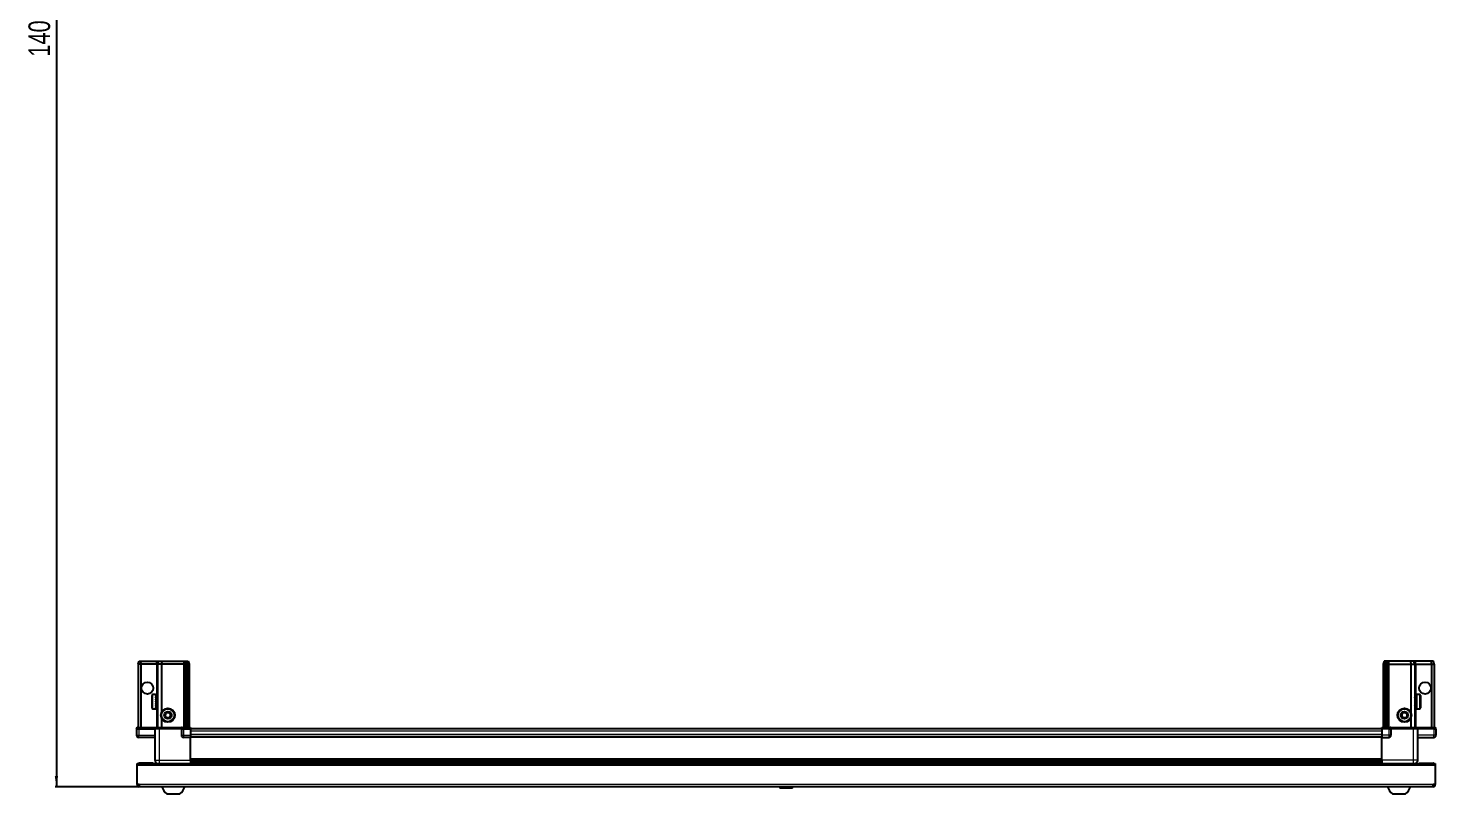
# Model space of a CAD drawing. Header units: millimetres. Extents: x 1315 to 5651, y -723 to 1625.
# Drawn here: x 1371 to 2671, y -723 to -16 of the extents above; entities that cross this region are included whole.
import ezdxf

# ---------------------------------------------------------------- set-up
doc = ezdxf.new("R2010")
doc.units = ezdxf.units.MM
doc.layers.add('FORMAT', color=7, linetype='Continuous')
doc.styles.add('SLDTEXTSTYLE0', font='TXT', dxfattribs={"width": 0.75})
doc.dimstyles.new('SLDDIMSTYLE0', dxfattribs={"dimtxt": 20, "dimasz": 10, "dimexe": 0, "dimexo": 0.0625, "dimgap": 5, "dimtad": 2, "dimdec": 1, "dimrnd": 1e-09, "dimzin": 12, "dimdsep": 46, "dimtxsty": 'SLDTEXTSTYLE0', "dimsah": 1, "dimcen": 0.09, "dimadec": 0, "dimazin": 3, "dimtfac": 1, "dimtofl": 0, "dimtmove": 0, "dimatfit": 3, "dimfxl": 0, "dimfrac": 2, "dimtolj": 1, "dimtzin": 12, "dimarcsym": 0})

# ---------------------------------------------------------------- blocks, each defined once
blk = doc.blocks.new('_D_9')
at = {"layer": 'FORMAT'}
for p, q in [((2065, 690.8), (1395.8, 690.8)), ((1396.8, 690.8), (1396.8, -716.2)), ((1473.4, -716.2), (1395.8, -716.2))]:
    blk.add_line(p, q, dxfattribs=at)
for points in [[(1396.8, 690.8), (1395.3, 680.8), (1398.4, 680.8)], [(1396.8, -716.2), (1398.4, -706.2), (1395.3, -706.2)]]:
    blk.add_solid(points, dxfattribs=at)
at = {"layer": 'FORMAT', "insert": (1371, -42.2), "char_height": 20, "attachment_point": 1, "rotation": 90, "style": 'SLDTEXTSTYLE0'}
blk.add_mtext('1407', dxfattribs=at)

msp = doc.modelspace()

# ---------------------------------------------------------------- linework, layer by layer
at = {"color": 7, "linetype": 'Continuous', "lineweight": 25}
for p, q in [((1472.32, -603.15), (1473.12, -600.15)), ((1472.32, -603.15), (1472.32, -661.45)), ((1474.82, -603.15), (1472.32, -603.15)), ((1473.12, -600.15), (1474.97, -600.15)), ((1474.82, -603.15), (1474.97, -600.15)), ((1489.32, -603.15), (1474.82, -603.15)), ((1474.82, -603.15), (1474.82, -661.45)), ((1474.97, -600.15), (1489.32, -600.15)), ((1489.32, -600.15), (1491.12, -600.15)), ((1490.32, -603.15), (1489.32, -603.15)), ((1490.32, -603.15), (1491.12, -600.15)), ((1493.82, -603.15), (1490.32, -603.15)), ((1490.32, -603.15), (1490.32, -661.45)), ((1491.12, -600.15), (1494.15, -600.15)), ((1494.15, -600.15), (1493.82, -603.15)), ((1493.82, -603.15), (1493.82, -647.65)), ((1514.32, -603.15), (1493.82, -603.15)), ((1494.15, -600.15), (1514.32, -600.15)), ((1514.32, -600.15), (1516.12, -600.15)), ((1515.32, -603.15), (1514.32, -603.15)), ((1516.12, -600.15), (1515.32, -603.15)), ((1515.32, -603.15), (1515.32, -661.45)), ((1516.32, -603.15), (1515.32, -603.15)), ((1516.12, -600.15), (1516.86, -600.15)), ((1516.86, -600.15), (1516.32, -603.15)), ((1516.32, -603.15), (1516.32, -661.45)), ((1517.82, -603.15), (1516.32, -603.15)), ((1516.86, -600.15), (1517.36, -600.15)), ((1517.36, -600.15), (1518.52, -600.15)), ((1517.36, -600.15), (1517.82, -603.15)), ((1517.82, -603.15), (1517.82, -661.45)), ((1519.32, -603.15), (1517.82, -603.15)), ((1518.52, -600.15), (1519.32, -603.15)), ((1519.32, -603.15), (1519.32, -661.45)), ((2623.12, -600.15), (2622.32, -603.15)), ((2622.32, -603.15), (2623.82, -603.15)), ((2622.32, -603.15), (2622.32, -661.45)), ((2624.28, -600.15), (2623.12, -600.15)), ((2624.28, -600.15), (2623.82, -603.15)), ((2623.82, -603.15), (2625.32, -603.15)), ((2623.82, -603.15), (2623.82, -661.45)), ((2624.78, -600.15), (2624.28, -600.15)), ((2624.78, -600.15), (2625.32, -603.15)), ((2625.52, -600.15), (2624.78, -600.15)), ((2625.32, -603.15), (2626.32, -603.15)), ((2625.32, -603.15), (2625.32, -661.45)), ((2625.52, -600.15), (2626.32, -603.15)), ((2627.32, -600.15), (2625.52, -600.15)), ((2626.32, -603.15), (2626.32, -661.45)), ((2626.32, -603.15), (2627.32, -603.15)), ((2647.49, -600.15), (2627.32, -600.15)), ((2627.32, -603.15), (2647.82, -603.15)), ((2647.49, -600.15), (2647.82, -603.15)), ((2650.52, -600.15), (2647.49, -600.15)), ((2647.82, -603.15), (2647.82, -647.65)), ((2647.82, -603.15), (2651.32, -603.15)), ((2651.32, -603.15), (2650.52, -600.15)), ((2652.32, -600.15), (2650.52, -600.15)), ((2651.32, -603.15), (2651.32, -661.45)), ((2651.32, -603.15), (2652.32, -603.15)), ((2666.67, -600.15), (2652.32, -600.15)), ((2652.32, -603.15), (2666.82, -603.15)), ((2666.82, -603.15), (2666.67, -600.15)), ((2668.52, -600.15), (2666.67, -600.15)), ((2666.82, -603.15), (2669.32, -603.15)), ((2666.82, -603.15), (2666.82, -661.45)), ((2669.32, -603.15), (2668.52, -600.15)), ((2669.32, -603.15), (2669.32, -661.45)), ((1485.12, -643.35), (1485.12, -631.95)), ((1488.32, -631.15), (1485.92, -631.15)), ((1488.32, -631.15), (1488.32, -631.16)), ((1488.32, -631.16), (1488.82, -631.16)), ((1488.32, -631.35), (1488.82, -631.35)), ((1488.32, -631.35), (1488.32, -631.56)), ((1488.32, -631.56), (1488.82, -631.56)), ((1488.32, -632.14), (1488.82, -632.14)), ((1488.32, -632.14), (1488.32, -632.57)), ((1488.32, -632.57), (1488.82, -632.57)), ((1488.32, -633.47), (1488.82, -633.47)), ((1488.32, -633.47), (1488.32, -634.07)), ((1488.32, -634.07), (1488.82, -634.07)), ((1488.32, -635.22), (1488.82, -635.22)), ((1488.32, -635.22), (1488.32, -635.92)), ((1488.32, -635.92), (1488.82, -635.92)), ((1488.82, -631.35), (1488.82, -631.16)), ((1488.82, -631.56), (1488.82, -631.35)), ((1488.82, -632.14), (1488.82, -631.56)), ((1488.82, -632.57), (1488.82, -632.14)), ((1488.82, -633.47), (1488.82, -632.57)), ((1488.92, -633.25), (1488.82, -633.25)), ((1488.82, -634.07), (1488.82, -633.47)), ((1488.82, -635.22), (1488.82, -634.07)), ((1488.82, -635.92), (1488.82, -635.22)), ((1488.82, -637.2), (1488.82, -635.92)), ((1488.92, -642.05), (1488.92, -633.25)), ((1489.8, -634.34), (1489.32, -633.65)), ((1489.32, -641.65), (1489.32, -633.65)), ((1490.29, -633.65), (1489.8, -634.34)), ((1489.8, -640.96), (1489.8, -634.34)), ((1490.32, -633.65), (1490.29, -633.65)), ((1490.29, -641.65), (1490.29, -633.65)), ((2651.35, -633.65), (2651.32, -633.65)), ((2651.84, -634.34), (2651.35, -633.65)), ((2651.35, -633.65), (2651.35, -641.65)), ((2652.32, -633.65), (2651.84, -634.34)), ((2651.84, -634.34), (2651.84, -640.96)), ((2652.32, -633.65), (2652.32, -641.65)), ((2652.82, -633.25), (2652.72, -633.25)), ((2652.72, -633.25), (2652.72, -642.05)), ((2655.72, -631.15), (2652.82, -631.15)), ((2653.32, -631.15), (2652.82, -631.15)), ((2652.82, -631.15), (2652.82, -631.2)), ((2652.82, -631.2), (2652.82, -631.49)), ((2653.32, -631.2), (2652.82, -631.2)), ((2653.32, -631.49), (2652.82, -631.49)), ((2652.82, -631.49), (2652.82, -631.76)), ((2653.32, -631.76), (2652.82, -631.76)), ((2652.82, -631.76), (2652.82, -632.42)), ((2653.32, -632.42), (2652.82, -632.42)), ((2652.82, -632.42), (2652.82, -632.89)), ((2652.82, -632.89), (2652.82, -633.87)), ((2653.32, -632.89), (2652.82, -632.89)), ((2653.32, -633.87), (2652.82, -633.87)), ((2652.82, -633.87), (2652.82, -634.5)), ((2652.82, -634.5), (2652.82, -635.69)), ((2653.32, -634.5), (2652.82, -634.5)), ((2653.32, -635.69), (2652.82, -635.69)), ((2652.82, -635.69), (2652.82, -636.32)), ((2653.32, -636.32), (2652.82, -636.32)), ((2652.82, -636.41), (2652.82, -637.7)), ((2653.32, -636.41), (2652.82, -636.41)), ((2653.32, -631.2), (2653.32, -631.15)), ((2653.32, -631.76), (2653.32, -631.49)), ((2653.32, -632.89), (2653.32, -632.42)), ((2653.32, -634.5), (2653.32, -633.87)), ((2653.32, -636.41), (2653.32, -635.69)), ((2656.52, -631.95), (2656.52, -643.35)), ((1485.92, -644.15), (1488.32, -644.15)), ((1488.32, -637.2), (1488.82, -637.2)), ((1488.32, -637.2), (1488.32, -637.94)), ((1488.32, -637.35), (1488.82, -637.35)), ((1488.32, -637.85), (1488.82, -637.85)), ((1488.32, -637.94), (1488.82, -637.94)), ((1488.32, -639.23), (1488.82, -639.23)), ((1488.32, -639.23), (1488.32, -639.93)), ((1488.32, -639.93), (1488.82, -639.93)), ((1488.32, -641.1), (1488.82, -641.1)), ((1488.32, -641.1), (1488.32, -641.7)), ((1488.32, -641.7), (1488.82, -641.7)), ((1488.32, -642.63), (1488.82, -642.63)), ((1488.32, -642.63), (1488.32, -643.07)), ((1488.32, -643.07), (1488.82, -643.07)), ((1488.32, -643.68), (1488.82, -643.68)), ((1488.32, -643.68), (1488.32, -643.92)), ((1488.32, -643.92), (1488.82, -643.92)), ((1488.32, -644.14), (1488.82, -644.14)), ((1488.32, -644.14), (1488.32, -644.15)), ((1488.32, -644.15), (1488.82, -644.15)), ((1488.82, -637.35), (1488.82, -637.2)), ((1488.82, -637.94), (1488.82, -637.85)), ((1488.82, -639.23), (1488.82, -637.94)), ((1488.82, -639.93), (1488.82, -639.23)), ((1488.82, -641.1), (1488.82, -639.93)), ((1488.82, -641.7), (1488.82, -641.1)), ((1488.82, -642.63), (1488.82, -641.7)), ((1488.82, -642.05), (1488.92, -642.05)), ((1488.82, -643.07), (1488.82, -642.63)), ((1488.82, -643.68), (1488.82, -643.07)), ((1488.82, -643.92), (1488.82, -643.68)), ((1488.82, -644.14), (1488.82, -643.92)), ((1488.82, -644.15), (1488.82, -644.14)), ((1489.32, -641.65), (1489.8, -640.96)), ((1489.8, -640.96), (1490.29, -641.65)), ((1490.29, -641.65), (1490.32, -641.65)), ((2651.32, -641.65), (2651.35, -641.65)), ((2651.35, -641.65), (2651.84, -640.96)), ((2651.84, -640.96), (2652.32, -641.65)), ((2652.72, -642.05), (2652.82, -642.05)), ((2653.32, -637.7), (2652.82, -637.7)), ((2653.32, -638.18), (2652.82, -638.18)), ((2652.82, -638.18), (2652.82, -638.44)), ((2652.82, -638.44), (2652.82, -639.71)), ((2653.32, -638.44), (2652.82, -638.44)), ((2653.32, -639.71), (2652.82, -639.71)), ((2652.82, -639.71), (2652.82, -640.39)), ((2652.82, -640.39), (2652.82, -641.51)), ((2653.32, -640.39), (2652.82, -640.39)), ((2653.32, -641.51), (2652.82, -641.51)), ((2652.82, -641.51), (2652.82, -642.08)), ((2652.82, -642.08), (2652.82, -642.94)), ((2653.32, -642.08), (2652.82, -642.08)), ((2653.32, -642.94), (2652.82, -642.94)), ((2652.82, -642.94), (2652.82, -643.33)), ((2652.82, -643.33), (2652.82, -643.85)), ((2653.32, -643.33), (2652.82, -643.33)), ((2653.32, -643.85), (2652.82, -643.85)), ((2652.82, -643.85), (2652.82, -644.03)), ((2652.82, -644.03), (2652.82, -644.15)), ((2653.32, -644.03), (2652.82, -644.03)), ((2652.82, -644.15), (2655.72, -644.15)), ((2653.32, -638.44), (2653.32, -637.7)), ((2653.32, -640.39), (2653.32, -639.71)), ((2653.32, -642.08), (2653.32, -641.51)), ((2653.32, -643.33), (2653.32, -642.94)), ((2653.32, -644.03), (2653.32, -643.85)), ((1471.32, -661.45), (1470.82, -662.32)), ((1470.82, -662.65), (1470.82, -662.32)), ((1470.82, -662.65), (1472.82, -662.65)), ((1470.82, -662.65), (1470.82, -668.65)), ((1472.82, -661.45), (1471.32, -661.45)), ((1472.82, -661.45), (1487.62, -661.45)), ((1487.62, -662.65), (1472.82, -662.65)), ((1472.82, -662.65), (1487.62, -662.65)), ((1487.62, -661.45), (1487.82, -661.45)), ((1487.82, -662.65), (1487.62, -662.65)), ((1487.82, -662.65), (1487.82, -661.45)), ((1487.82, -661.45), (1491.82, -661.45)), ((1491.82, -662.65), (1487.82, -662.65)), ((1487.82, -662.65), (1487.82, -691.65)), ((1491.82, -661.45), (1512.12, -661.45)), ((1512.12, -662.65), (1491.82, -662.65)), ((1493.82, -652.65), (1493.82, -661.45)), ((1512.12, -661.45), (1512.32, -661.45)), ((1512.32, -662.65), (1512.12, -662.65)), ((1512.32, -662.65), (1512.32, -661.45)), ((1513, -661.45), (1512.32, -661.45)), ((1512.32, -662.65), (1514.32, -662.65)), ((1512.32, -662.65), (1512.32, -668.65)), ((1513, -661.45), (1520.82, -661.45)), ((1520.82, -662.32), (1514.32, -662.32)), ((1520.82, -662.65), (1514.32, -662.65)), ((1514.32, -662.65), (1520.82, -662.65)), ((1520.82, -661.45), (1520.82, -662.32)), ((1520.82, -662.32), (1520.82, -662.32)), ((1520.82, -662.65), (1520.82, -662.32)), ((1520.82, -662.65), (1520.82, -662.65)), ((1520.82, -662.65), (1520.82, -668.65)), ((2620.82, -662.8), (1520.82, -662.8)), ((2620.82, -662.32), (2620.82, -661.45)), ((2620.82, -661.45), (2628.64, -661.45)), ((2627.32, -662.32), (2620.82, -662.32)), ((2620.82, -662.65), (2620.82, -662.32)), ((2627.32, -662.65), (2620.82, -662.65)), ((2620.82, -662.65), (2620.82, -668.65)), ((2627.32, -662.65), (2629.32, -662.65)), ((2629.32, -662.65), (2627.32, -662.65)), ((2629.32, -661.45), (2628.64, -661.45)), ((2629.32, -662.65), (2629.32, -661.45)), ((2629.32, -661.45), (2629.52, -661.45)), ((2629.52, -662.65), (2629.32, -662.65)), ((2629.32, -662.65), (2629.32, -668.65)), ((2629.52, -661.45), (2649.82, -661.45)), ((2649.82, -662.65), (2629.52, -662.65)), ((2647.82, -652.65), (2647.82, -661.45)), ((2649.82, -661.45), (2653.82, -661.45)), ((2653.82, -662.65), (2649.82, -662.65)), ((2653.82, -662.65), (2653.82, -661.45)), ((2653.82, -661.45), (2654.02, -661.45)), ((2654.02, -662.65), (2653.82, -662.65)), ((2653.82, -662.65), (2653.82, -691.65)), ((2654.02, -661.45), (2668.82, -661.45)), ((2668.82, -662.65), (2654.02, -662.65)), ((2670.32, -661.45), (2668.82, -661.45)), ((2668.82, -662.65), (2670.82, -662.65)), ((2670.82, -662.32), (2670.32, -661.45)), ((2670.82, -662.32), (2670.32, -661.45)), ((2670.82, -662.65), (2670.82, -662.32)), ((2670.82, -662.65), (2670.82, -662.32)), ((2670.82, -662.65), (2670.82, -662.65)), ((2670.82, -662.65), (2670.82, -668.65)), ((1487.82, -670.65), (1472.82, -670.65)), ((1520.82, -670.65), (1514.32, -670.65)), ((1520.82, -668.65), (1520.82, -670.65)), ((2620.82, -670), (1520.82, -670)), ((1520.82, -691.65), (1520.82, -670.65)), ((2620.82, -668.65), (2620.82, -670.65)), ((2620.82, -670.65), (2627.32, -670.65)), ((2620.82, -691.65), (2620.82, -670.65)), ((2653.82, -670.65), (2668.82, -670.65)), ((1471.32, -696.75), (1471.32, -694.65)), ((1471.32, -694.65), (2670.32, -694.65)), ((1471.32, -714.05), (1471.32, -696.75)), ((1486.32, -694.55), (1473.42, -694.55)), ((1486.32, -694.55), (1486.32, -694.65)), ((1520.82, -692.68), (2620.82, -692.68)), ((1520.82, -692.71), (2620.82, -692.71)), ((1544.7, -694.5), (1520.82, -694.5)), ((1539.32, -694.65), (1539.32, -694.5)), ((1539.36, -694.65), (1539.36, -694.5)), ((1539.63, -694.65), (1539.63, -694.5)), ((1539.89, -694.65), (1539.89, -694.5)), ((1540.54, -694.65), (1540.54, -694.5)), ((1541.01, -694.65), (1541.01, -694.5)), ((1541.97, -694.65), (1541.97, -694.5)), ((1542.59, -694.65), (1542.59, -694.5)), ((1543.78, -694.65), (1543.78, -694.5)), ((1544.44, -694.65), (1544.44, -694.5)), ((1544.49, -694.65), (1544.49, -694.5)), ((1545.79, -694.5), (1544.7, -694.5)), ((1546.52, -694.5), (1545.79, -694.5)), ((1545.79, -694.65), (1545.79, -694.5)), ((1545.79, -694.5), (1545.79, -694.5)), ((1545.8, -694.65), (1545.8, -694.5)), ((1546.3, -694.65), (1546.3, -694.5)), ((1546.52, -694.65), (1546.52, -694.5)), ((1546.94, -694.5), (1546.52, -694.5)), ((1546.52, -694.5), (1546.52, -694.5)), ((2594.7, -694.5), (1546.94, -694.5)), ((1547.8, -694.65), (1547.8, -694.5)), ((1548.49, -694.65), (1548.49, -694.5)), ((1549.61, -694.65), (1549.61, -694.5)), ((1550.19, -694.65), (1550.19, -694.5)), ((1551.06, -694.65), (1551.06, -694.5)), ((1551.46, -694.65), (1551.46, -694.5)), ((1551.99, -694.65), (1551.99, -694.5)), ((1552.18, -694.65), (1552.18, -694.5)), ((1552.32, -694.65), (1552.32, -694.5)), ((2589.32, -694.65), (2589.32, -694.5)), ((2589.49, -694.65), (2589.49, -694.5)), ((2589.7, -694.65), (2589.7, -694.5)), ((2590.26, -694.65), (2590.26, -694.5)), ((2590.68, -694.65), (2590.68, -694.5)), ((2591.58, -694.65), (2591.58, -694.5)), ((2592.16, -694.65), (2592.16, -694.5)), ((2593.31, -694.65), (2593.31, -694.5)), ((2594, -694.65), (2594, -694.5)), ((2595.28, -694.5), (2594.7, -694.5)), ((2595.28, -694.65), (2595.28, -694.5)), ((2595.29, -694.5), (2595.28, -694.5)), ((2596.02, -694.5), (2595.29, -694.5)), ((2595.46, -694.65), (2595.46, -694.5)), ((2595.96, -694.65), (2595.96, -694.5)), ((2596.02, -694.65), (2596.02, -694.5)), ((2597.05, -694.5), (2596.02, -694.5)), ((2596.02, -694.5), (2596.02, -694.5)), ((2620.82, -694.5), (2596.94, -694.5)), ((2597.31, -694.65), (2597.31, -694.5)), ((2598.02, -694.65), (2598.02, -694.5)), ((2599.19, -694.65), (2599.19, -694.5)), ((2599.8, -694.65), (2599.8, -694.5)), ((2600.75, -694.65), (2600.75, -694.5)), ((2601.19, -694.65), (2601.19, -694.5)), ((2601.82, -694.65), (2601.82, -694.5)), ((2602.06, -694.65), (2602.06, -694.5)), ((2602.3, -694.65), (2602.3, -694.5)), ((2602.32, -694.65), (2602.32, -694.5)), ((2620.97, -694.65), (2620.97, -691.65)), ((2655.32, -694.55), (2655.32, -694.65)), ((2655.32, -694.55), (2668.22, -694.55)), ((2670.32, -694.65), (2670.32, -696.75)), ((2670.32, -696.75), (2670.32, -714.05)), ((1473.42, -714.05), (1471.32, -714.05)), ((1473.42, -714.05), (1473.42, -716.15)), ((2670.32, -714.05), (2668.22, -714.05)), ((2668.22, -716.15), (2668.22, -714.05)), ((2668.22, -716.15), (1473.42, -716.15)), ((1498.82, -722.75), (1510.82, -722.75)), ((2066.02, -716.15), (2065.03, -717.14)), ((2065.03, -717.14), (2065.03, -717.65)), ((2076.6, -717.14), (2065.03, -717.14)), ((2076.6, -717.65), (2065.03, -717.65)), ((2076.6, -717.14), (2075.62, -716.15)), ((2076.6, -717.65), (2076.6, -717.14)), ((2630.82, -722.75), (2642.82, -722.75))]:
    msp.add_line(p, q, dxfattribs=at)
at = {"color": 8, "linetype": 'Continuous', "lineweight": 18}
for p, q in [((1489.32, -603.15), (1489.32, -600.15)), ((1489.32, -603.15), (1489.32, -633.65)), ((1514.32, -600.15), (1514.32, -603.15)), ((1514.32, -603.15), (1514.32, -661.45)), ((2627.32, -600.15), (2627.32, -603.15)), ((2627.32, -603.15), (2627.32, -661.45)), ((2652.32, -603.15), (2652.32, -600.15)), ((2652.32, -603.15), (2652.32, -633.65)), ((1485.92, -644.15), (1485.92, -631.15)), ((2655.72, -631.15), (2655.72, -644.15)), ((1489.32, -641.65), (1489.32, -661.45)), ((2652.32, -641.65), (2652.32, -661.45)), ((1472.82, -662.65), (1472.82, -661.45)), ((1472.82, -662.65), (1472.82, -668.65)), ((1487.62, -662.65), (1487.62, -661.45)), ((1491.82, -662.65), (1491.82, -661.45)), ((1491.82, -662.65), (1491.82, -691.65)), ((1512.12, -662.65), (1512.12, -661.45)), ((1514.32, -662.65), (1514.32, -662.32)), ((1514.32, -662.65), (1514.32, -668.65)), ((1520.82, -662.65), (1520.82, -662.32)), ((2627.32, -662.65), (2627.32, -662.32)), ((2627.32, -662.65), (2627.32, -668.65)), ((2629.52, -661.45), (2629.52, -662.65)), ((2649.82, -662.65), (2649.82, -661.45)), ((2649.82, -662.65), (2649.82, -691.65)), ((2654.02, -661.45), (2654.02, -662.65)), ((2668.82, -662.65), (2668.82, -661.45)), ((2668.82, -662.65), (2668.82, -668.65)), ((1470.82, -668.65), (1472.82, -668.65)), ((1472.82, -668.65), (1487.82, -668.65)), ((1472.82, -670.65), (1472.82, -668.65)), ((1512.32, -668.65), (1514.32, -668.65)), ((1514.32, -668.65), (1520.82, -668.65)), ((1514.32, -668.65), (1514.32, -670.65)), ((2620.82, -664.8), (1520.82, -664.8)), ((2620.82, -668), (1520.82, -668)), ((2620.82, -670.65), (1520.82, -670.65)), ((2627.32, -668.65), (2620.82, -668.65)), ((2629.32, -668.65), (2627.32, -668.65)), ((2627.32, -668.65), (2627.32, -670.65)), ((2668.82, -668.65), (2653.82, -668.65)), ((2670.82, -668.65), (2668.82, -668.65)), ((2668.82, -670.65), (2668.82, -668.65)), ((2670.32, -696.75), (1471.32, -696.75)), ((1473.42, -694.65), (1473.42, -694.55)), ((1491.82, -691.65), (1520.82, -691.65)), ((1520.82, -690.05), (2620.82, -690.05)), ((2620.82, -691.47), (1520.82, -691.47)), ((1520.82, -693.92), (2620.82, -693.92)), ((2649.82, -691.65), (2620.82, -691.65)), ((2668.22, -694.65), (2668.22, -694.55)), ((2668.22, -714.05), (1473.42, -714.05))]:
    msp.add_line(p, q, dxfattribs=at)
at = {"color": 7, "linetype": 'Continuous', "lineweight": 25, "flags": 128}
for points in [[(1473.42, -694.55), (1473.01, -694.59), (1472.78, -694.65)], [(2668.86, -694.65), (2668.63, -694.59), (2668.22, -694.55)]]:
    msp.add_lwpolyline(points, dxfattribs=at)
at = {"color": 7, "linetype": 'Continuous', "lineweight": 25}
for centre, radius in [((1480.82, -625.15), 5.5), ((2660.82, -625.15), 5.5), ((1499.82, -650.15), 6.5), ((1499.82, -650.15), 3.46), ((2641.82, -650.15), 6.5), ((2641.82, -650.15), 3.46)]:
    msp.add_circle(centre, radius, dxfattribs=at)
at = {"color": 8, "linetype": 'Continuous', "lineweight": 18}
for centre in [(1499.82, -650.15), (2641.82, -650.15)]:
    msp.add_circle(centre, 5.7, dxfattribs=at)
at = {"color": 7, "linetype": 'Continuous', "lineweight": 25}
for centre, radius, start, end in [((1485.92, -631.95), 0.8, 90, 180), ((1489.32, -633.25), 0.4, 180, 270), ((2652.32, -633.25), 0.4, 270, 360), ((2655.72, -631.95), 0.8, 0, 90), ((1485.92, -643.35), 0.8, 180, 270), ((1489.32, -642.05), 0.4, 90, 180), ((1499.82, -650.15), 2.5, 147.37605, 207.37605), ((1499.82, -650.15), 2.5, 87.37605, 147.37605), ((1499.82, -650.15), 2.5, 27.37605, 87.37605), ((1499.82, -650.15), 2.5, 327.37605, 27.37605), ((2641.82, -650.15), 2.5, 134.67671, 194.67671), ((2641.82, -650.15), 2.5, 74.67671, 134.67671), ((2641.82, -650.15), 2.5, 14.67671, 74.67671), ((2641.82, -650.15), 2.5, 314.67671, 14.67671), ((2652.32, -642.05), 0.4, 0, 90), ((2655.72, -643.35), 0.8, 270, 360), ((1499.82, -650.15), 2.5, 207.37605, 267.37605), ((1499.82, -650.15), 2.5, 267.37605, 327.37605), ((2641.82, -650.15), 2.5, 194.67671, 254.67671), ((2641.82, -650.15), 2.5, 254.67671, 314.67671), ((1472.82, -668.65), 2, 180, 270), ((1514.32, -668.65), 2, 180, 270), ((2627.32, -668.65), 2, 270, 0), ((2668.82, -668.65), 2, 270, 0), ((1473.42, -714.05), 2.1, 180, 270), ((1473.42, -714.05), 0.6, 180, 270), ((2668.22, -714.05), 2.1, 270, 0), ((2668.22, -714.05), 0.6, 270, 0), ((1505.84, -713.13), 11.91, 194.70035, 233.8734), ((1503.8, -713.13), 11.91, 306.1266, 345.29965), ((2637.84, -713.13), 11.91, 194.70035, 233.8734), ((2635.8, -713.13), 11.91, 306.1266, 345.29965)]:
    msp.add_arc(centre, radius, start, end, dxfattribs=at)
for centre, start_param, end_param in [((1514.32, -658.85), 2.4188584, 3.1415927), ((2627.32, -658.85), 3.1415927, 3.8643269)]:
    msp.add_ellipse(centre, major_axis=(0, 3.46), ratio=0.5773503, start_param=start_param, end_param=end_param, dxfattribs=at)
for points, knots in [([(1496.94, -650.02), (1497.21, -649.59), (1497.73, -648.77), (1498.25, -647.97), (1498.49, -647.59)], [0, 0, 0, 0, 0.5346859, 1, 1, 1, 1]), ([(1498.26, -652.58), (1498.21, -652.47), (1497.93, -651.94), (1497.47, -651.06), (1497.09, -650.33), (1496.94, -650.02)], [0, 0, 0, 0, 0.1331247, 0.6370994, 1, 1, 1, 1]), ([(1498.49, -647.59), (1499.01, -647.61), (1499.97, -647.66), (1500.93, -647.7), (1501.38, -647.72)], [0, 0, 0, 0, 0.5346859, 1, 1, 1, 1]), ([(1501.38, -647.72), (1501.53, -648.03), (1501.91, -648.76), (1502.37, -649.64), (1502.65, -650.17), (1502.7, -650.28)], [0, 0, 0, 0, 0.36290056, 0.86687533, 1, 1, 1, 1]), ([(2639.04, -649.39), (2639.4, -649.03), (2640.09, -648.35), (2640.77, -647.67), (2641.09, -647.36)], [0, 0, 0, 0, 0.5346859, 1, 1, 1, 1]), ([(2639.77, -652.18), (2639.68, -651.85), (2639.47, -651.05), (2639.22, -650.09), (2639.07, -649.51), (2639.04, -649.39)], [0, 0, 0, 0, 0.36290056, 0.86687533, 1, 1, 1, 1]), ([(2641.09, -647.36), (2641.59, -647.5), (2642.52, -647.75), (2643.44, -648), (2643.87, -648.12)], [0, 0, 0, 0, 0.5346859, 1, 1, 1, 1]), ([(2643.87, -648.12), (2643.9, -648.24), (2644.06, -648.82), (2644.31, -649.79), (2644.52, -650.58), (2644.6, -650.92)], [0, 0, 0, 0, 0.1331247, 0.6370994, 1, 1, 1, 1]), ([(1501.15, -652.72), (1500.63, -652.69), (1499.67, -652.65), (1498.71, -652.6), (1498.26, -652.58)], [0, 0, 0, 0, 0.53468586, 1, 1, 1, 1]), ([(1502.7, -650.28), (1502.43, -650.72), (1501.91, -651.53), (1501.39, -652.34), (1501.15, -652.72)], [0, 0, 0, 0, 0.5346859, 1, 1, 1, 1]), ([(2642.55, -652.95), (2642.05, -652.81), (2641.12, -652.55), (2640.2, -652.3), (2639.77, -652.18)], [0, 0, 0, 0, 0.5346859, 1, 1, 1, 1]), ([(2644.6, -650.92), (2644.24, -651.28), (2643.55, -651.96), (2642.87, -652.63), (2642.55, -652.95)], [0, 0, 0, 0, 0.5346859, 1, 1, 1, 1]), ([(1487.82, -691.65), (1487.87, -692.09), (1487.94, -692.77), (1488.37, -693.59), (1488.83, -694.14), (1489.23, -694.5), (1489.5, -694.63), (1489.54, -694.65)], [0, 0, 0, 0, 0.36301846, 0.55843766, 0.75800394, 0.95757021, 1, 1, 1, 1]), ([(1520.82, -691.65), (1520.82, -692.05), (1520.82, -692.84), (1520.82, -693.86), (1520.82, -694.49), (1520.82, -694.64), (1520.82, -694.65)], [0, 0, 0, 0, 0.3255201, 0.6510403, 0.9765604, 1, 1, 1, 1]), ([(2620.82, -691.65), (2620.82, -692.05), (2620.82, -692.84), (2620.82, -693.86), (2620.82, -694.49), (2620.82, -694.64), (2620.82, -694.65)], [0, 0, 0, 0, 0.32552014, 0.65104028, 0.97656042, 1, 1, 1, 1]), ([(2653.82, -691.65), (2653.77, -692.09), (2653.7, -692.77), (2653.27, -693.59), (2652.81, -694.14), (2652.41, -694.5), (2652.14, -694.63), (2652.1, -694.65)], [0, 0, 0, 0, 0.36301846, 0.55843766, 0.75800394, 0.95757021, 1, 1, 1, 1])]:
    msp.add_open_spline(points, degree=3, knots=knots, dxfattribs=at)
at = {"color": 8, "linetype": 'Continuous', "lineweight": 18}
for points in [[(1487.82, -691.65), (1487.88, -691.65), (1488, -691.65), (1488.93, -691.65), (1490.25, -691.65), (1491.3, -691.65), (1491.82, -691.65)], [(2653.82, -691.65), (2653.76, -691.65), (2653.64, -691.65), (2652.71, -691.65), (2651.39, -691.65), (2650.34, -691.65), (2649.82, -691.65)]]:
    msp.add_open_spline(points, degree=3, dxfattribs=at)
for points, knots in [([(1491.82, -691.65), (1491.82, -692.09), (1491.82, -692.77), (1491.82, -693.59), (1491.82, -694.14), (1491.82, -694.5), (1491.82, -694.63), (1491.82, -694.65)], [0, 0, 0, 0, 0.36301846, 0.55843766, 0.75800394, 0.95757021, 1, 1, 1, 1]), ([(2649.82, -691.65), (2649.82, -692.09), (2649.82, -692.77), (2649.82, -693.59), (2649.82, -694.14), (2649.82, -694.5), (2649.82, -694.63), (2649.82, -694.65)], [0, 0, 0, 0, 0.3630185, 0.5584377, 0.7580039, 0.9575702, 1, 1, 1, 1])]:
    msp.add_open_spline(points, degree=3, knots=knots, dxfattribs=at)

# ---------------------------------------------------------------- dimensions: what is measured, and where the dimension line sits
at = {"layer": 'FORMAT'}
dim = msp.add_linear_dim(base=(1396.82, -716.15), p1=(2065.03, 690.85), p2=(1473.42, -716.15), angle=90, dimstyle='SLDDIMSTYLE0', dxfattribs=at)
dim.commit()
dim.dimension.update_dxf_attribs({"geometry": '_D_9', "text_midpoint": (1396.82, -12.65), "dimtype": 160})

doc.saveas('drawing.dxf')
